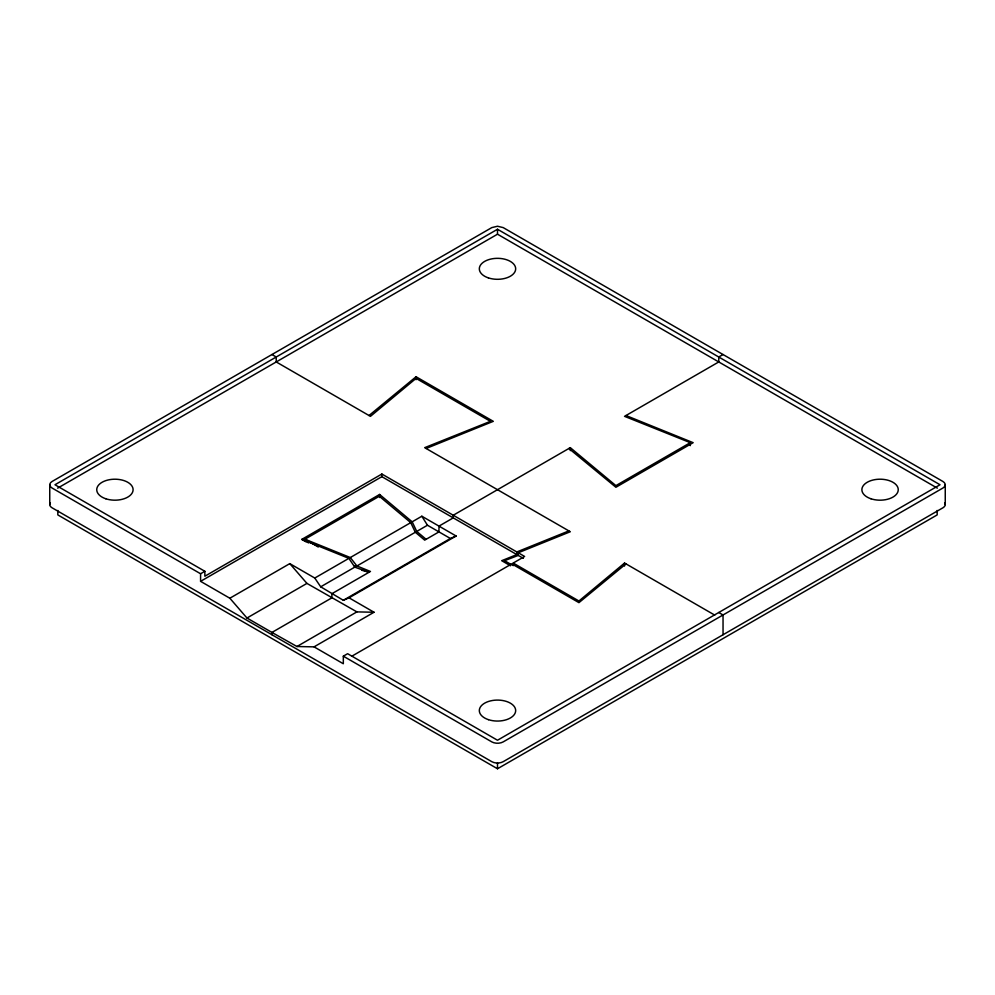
<?xml version="1.0" encoding="UTF-8"?>
<svg xmlns="http://www.w3.org/2000/svg" width="995" height="995" viewBox="0 0 995 995"><rect width="100%" height="100%" fill="white"/><g stroke="black" fill="none" stroke-linecap="round" stroke-linejoin="round"><path stroke-width="1.49" d="M714.733 615.109L624.549 563.046L578.941 601.005L513.209 563.046L513.209 565.682M369.021 415.524L416.059 376.744L493.296 421.333L426.121 448.484M625.979 563.866L578.941 602.647L511.778 563.866L351.645 656.314M412.166 521.815L416.743 531.429L427.452 525.236L450.387 538.482L456.108 536.006L421.843 516.231L412.166 521.815L379.605 494.465L301.858 539.352L305.801 541.666M343.325 656.178L491.791 741.884A8.072 4.664 0 0 0 503.209 741.884L942.887 488.047A8.072 4.664 0 0 0 942.887 481.456L503.209 227.606L497.5 226.238L491.791 227.606L52.113 481.456A8.072 4.664 0 0 0 52.113 488.047L200.58 573.754L200.58 581.341L229.845 598.231L246.971 618.019L271.958 632.434L296.958 646.514L314.059 646.862L343.325 663.752L343.325 656.178L347.616 653.703L497.5 740.243L940.026 484.752L497.5 229.26L54.974 484.752L204.858 571.292L204.858 576.229L381.869 474.03L516.815 551.951L568.879 530.907M57.648 488.147L497.5 234.198L937.352 488.147M200.58 573.754L204.858 571.292M200.58 581.341L381.869 476.667L516.815 554.588L516.815 551.951M318.276 547.014L304.93 539.203L379.319 496.256L410.736 522.636L415.325 532.263L424.691 540.136L438.969 531.89L438.969 526.119L453.247 517.885L453.247 515.248L570.309 447.663L615.905 485.622L690.294 442.675L690.294 445.636M229.845 598.231L289.794 563.618L314.781 578.045L320.701 586.814L343.325 600.296L349.034 597.821L456.108 536.006M314.781 578.045L348.872 558.357L354.792 567.125L369.021 572.274L361.832 570.247M304.93 539.203L350.302 557.536L410.736 522.636M246.971 618.019L306.933 583.406L356.906 611.888L374.021 612.248L314.059 646.862M320.701 586.814L354.792 567.125M415.325 532.263L356.919 565.981L354.27 565.894M723.042 354.531L718.763 357.006L718.763 361.944L624.549 416.345L690.294 442.675M343.325 600.296L450.387 538.482M296.958 646.514L356.906 611.888M513.209 563.046L524.626 556.454L518.246 552.772L518.246 555.409L523.345 558.357M57.822 510.46L57.822 514.912L497.5 768.762L937.178 514.912L937.178 510.46M518.246 552.772L570.309 531.728L424.691 447.663L490.435 421.333L416.059 378.386L370.451 416.345L276.237 361.944L276.237 357.006L271.958 354.531M516.815 554.588L501.704 560.695L510.522 565.782M518.246 555.409L504.564 560.695L511.965 564.973M625.979 415.524L693.142 442.675L615.905 487.264L568.879 448.484M348.872 558.357L301.858 539.352L308.637 542.909M718.763 612.497L723.042 614.972L723.042 634.748M349.034 597.821L374.021 612.248M416.743 531.429L426.121 539.315M289.794 563.618L306.933 583.406M350.302 557.536L356.919 565.981L370.451 571.453L331.907 593.704L331.907 597.821L271.958 632.434L271.958 634.748M421.843 516.231L427.452 525.236M945.25 484.752L945.25 504.527M624.549 563.046L624.549 566.006M570.309 447.663L570.309 450.623M497.5 229.26L497.5 234.198M497.5 762.829L497.5 768.762M416.059 376.744L416.059 379.704M381.869 474.03L381.869 476.667M379.605 494.465L379.605 497.512M49.75 484.752L49.75 504.527M50.359 502.749A8.072 4.664 0 0 0 52.113 507.823L491.791 761.672A8.072 4.664 0 0 0 503.209 761.672L942.887 507.823A8.072 4.664 0 0 0 944.641 502.749M488.421 277.903A18.171 10.485 0 0 0 515.671 268.812A18.171 10.485 0 0 0 488.421 259.732A18.171 10.485 0 0 0 488.421 277.903M105.843 498.781A18.171 10.485 0 0 0 133.094 489.689A18.171 10.485 0 0 0 105.843 480.61A18.171 10.485 0 0 0 105.843 498.781M488.421 719.659A18.171 10.485 0 0 0 515.671 710.567A18.171 10.485 0 0 0 488.421 701.487A18.171 10.485 0 0 0 488.421 719.659M870.986 498.781A18.171 10.485 0 0 0 898.249 489.689A18.171 10.485 0 0 0 870.986 480.61A18.171 10.485 0 0 0 870.986 498.781"/></g></svg>
